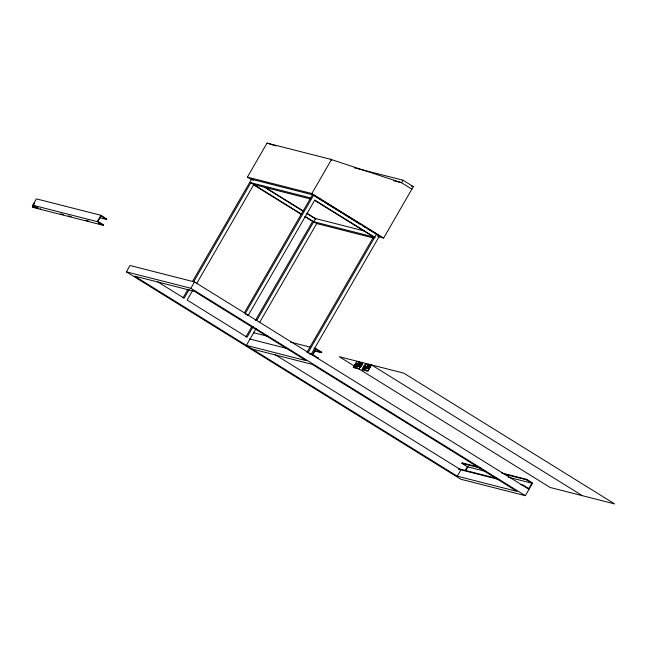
<?xml version="1.0" encoding="UTF-8"?>
<svg xmlns="http://www.w3.org/2000/svg" width="647" height="647" viewBox="0 0 647 647"><rect width="100%" height="100%" fill="white"/><g stroke="black" fill="none" stroke-linecap="round" stroke-linejoin="round"><path stroke-width="0.97" d="M106.537 219.438L101.061 216.041L97.956 221.42L103.431 224.816L103.156 225.293L38.674 208.86L32.754 205.196L36.402 198.864L100.892 215.289L106.812 218.961L106.537 219.438L99.695 217.691M33.466 204.994L34.801 202.689M33.401 205.431L32.35 207.25L38.213 208.746L38.488 208.269L32.625 206.781M34.089 207.153L34.817 205.883M32.754 205.196L97.236 221.622L100.892 215.289M501.304 472.868L526.707 479.346L532.627 483.018L525.315 495.675L460.834 479.249L126.367 271.845L130.023 265.513L194.512 281.938L528.971 489.342M247.38 177.116L267.025 143.092L331.507 159.518L311.87 193.542L247.38 177.116L251.651 179.761M182.996 297.927L188.034 289.201M192.563 281.348L251.513 179.251L313.658 195.079L379.514 235.92L310.989 354.596M189.215 289.476L184.169 298.227L157.828 281.898M193.768 281.599L250.858 182.713L310.657 197.942M126.367 271.845L190.857 288.271L194.512 281.938M192.685 290.438L187.129 300.062L247.065 337.233L253.123 326.727M196.728 283.435L253.818 184.549L310.722 199.041M244.469 312.59L312.485 194.779L314.701 196.154M313.658 195.079L245.132 313.763L248.092 315.599L314.79 200.077L374.726 237.247L312.582 221.42L304.874 216.64M245.892 336.933L251.95 326.436M255.492 320.305L312.582 221.42M256.665 320.605L315.582 218.549L307.018 213.243M256.083 328.563L246.37 345.401L306.168 360.63L194.432 291.344L134.633 276.107L457.259 476.176L517.058 491.405L312.08 364.301L252.29 349.065M259.625 322.441L316.715 223.555L373.618 238.047M377.783 236.559L383.647 238.047L413.336 186.619L402.976 180.198L401.528 182.713L393.554 180.683M306.856 352.461L373.554 236.948M308.029 352.761L376.554 234.085L367.674 229.006M312.161 354.896L315.817 348.571L321.737 352.235L321.462 352.712L314.628 350.973M318.081 358.567L318.356 358.09L312.881 354.702L315.987 349.315L321.462 352.712M356.861 361.188L353.205 367.512L359.069 369.008L362.724 362.676M356.133 368.264L359.789 361.932M365.652 363.428L361.997 369.752L367.86 371.249L371.515 364.916L582.405 495.691M364.932 370.505L368.588 364.172M485.986 471.517L467.425 466.786L461.95 463.389L462.225 462.92L477.858 466.899M457.259 476.176L460.915 469.843L274.805 354.443M465.201 470.628L467.425 466.786M465.856 470.547L468.145 466.584M523.051 485.671L523.326 485.201L528.801 488.59L531.907 483.212L526.432 479.815L503.964 474.097M526.432 479.815L526.707 479.346M354.127 167.751L402.976 180.198M411.379 186.126L413.336 186.619M314.41 218.249L364.771 231.084M378.341 235.621L379.514 235.92M60.438 213.866L63.374 214.61M68.258 215.855L71.186 216.599M85.841 220.336L88.776 221.08M98.546 223.571L103.431 224.816M253.284 332.639L267.939 336.375M290.414 342.093L309.953 347.075M313.868 348.07L315.817 348.571M316.852 350.998L321.737 352.235M356.586 361.657L362.449 363.153M365.377 363.897L371.241 365.393M355.486 363.557L358.422 364.301M364.285 365.798L370.149 367.294M355.033 364.35L359.433 365.466L357.063 364.229L359.376 365.887M363.824 366.59L369.688 368.086M354.572 365.143L359.465 366.388M363.371 367.383L369.235 368.871M249.629 338.971L287.737 348.676M316.407 357.597L318.356 358.09M353.48 367.043L359.344 368.531M362.271 369.283L368.135 370.771M461.95 463.389L481.489 468.371M508.461 477.243L531.907 483.212M458.844 468.768L496.945 478.481M520.398 484.449L523.326 485.201M458.569 469.245L498.627 479.451M267.025 143.092L275.873 145.931M365.733 367.229L364.091 366.056L367.092 367.577M411.888 189.134L401.528 182.713L330.334 159.219L331.814 160.141M311.87 193.542L383.647 238.047M315.445 196.615L323.152 201.395M324.859 202.454L341.988 213.073M343.703 214.141L360.824 224.76M362.538 225.819L365.959 227.946M376.117 234.238L377.597 235.16M314.474 200.311L375.034 237.861M264.211 186.692L303.597 211.116M251.513 179.251L253.228 180.311M265.966 188.212L303.362 211.399M306.759 213.51L315.89 219.171M250.858 182.713L301.769 214.278M305.19 216.405L316.715 223.555M253.503 184.783L301.453 214.513M353.844 365.741L339.271 356.707L403.76 373.133L614.65 503.908L550.16 487.482L358.131 368.402M97.236 221.622L103.156 225.293M308.773 353.222L310.253 354.144M190.857 288.271L525.315 495.675M462.225 462.92L464.756 464.489M361.875 363.493A2.2 0.696 -58.2 0 1 362.134 365.054A2.2 0.696 -58.2 0 1 360.08 367.148M361.01 363.331A2.2 0.696 -58.2 0 1 361.924 363.687A2.2 0.696 -58.2 0 1 360.403 366.315A2.2 0.696 -58.2 0 1 359.368 366.178M360.387 364.035A2.2 0.696 -58.2 0 1 360.694 363.646M37.761 207.541A2.2 0.696 -58.2 0 1 36.83 207.299M35.14 206.482A2.2 0.696 -58.2 0 1 33.951 207.056A2.2 0.696 -58.2 0 1 34.356 205.301M40.438 208.722A2.2 0.696 -58.2 0 1 40.235 208.714M359.611 364.932L360.444 363.938L359.611 364.932M359.683 366.065A2.2 0.696 -58.2 0 0 361.293 362.781A2.2 0.696 -58.2 0 0 359.117 364.746A2.2 0.696 -58.2 0 0 359.683 366.065M356.537 367.148A2.2 0.696 -58.2 0 0 358.026 363.905A2.2 0.696 -58.2 0 0 355.81 366.065A2.2 0.696 -58.2 0 0 356.537 367.148M355.09 366.784A2.2 0.696 -58.2 0 0 356.578 363.533A2.2 0.696 -58.2 0 0 354.362 365.692A2.2 0.696 -58.2 0 0 355.09 366.784M367.674 368.175A2.2 0.696 -58.2 0 0 369.162 364.924A2.2 0.696 -58.2 0 0 366.946 367.084A2.2 0.696 -58.2 0 0 367.674 368.175M369.13 368.539A2.2 0.696 -58.2 0 0 370.61 365.296A2.2 0.696 -58.2 0 0 368.394 367.456A2.2 0.696 -58.2 0 0 369.13 368.539M363.816 369A2.2 0.696 -58.2 0 0 365.304 365.757A2.2 0.696 -58.2 0 0 363.088 367.917A2.2 0.696 -58.2 0 0 363.816 369"/></g></svg>
